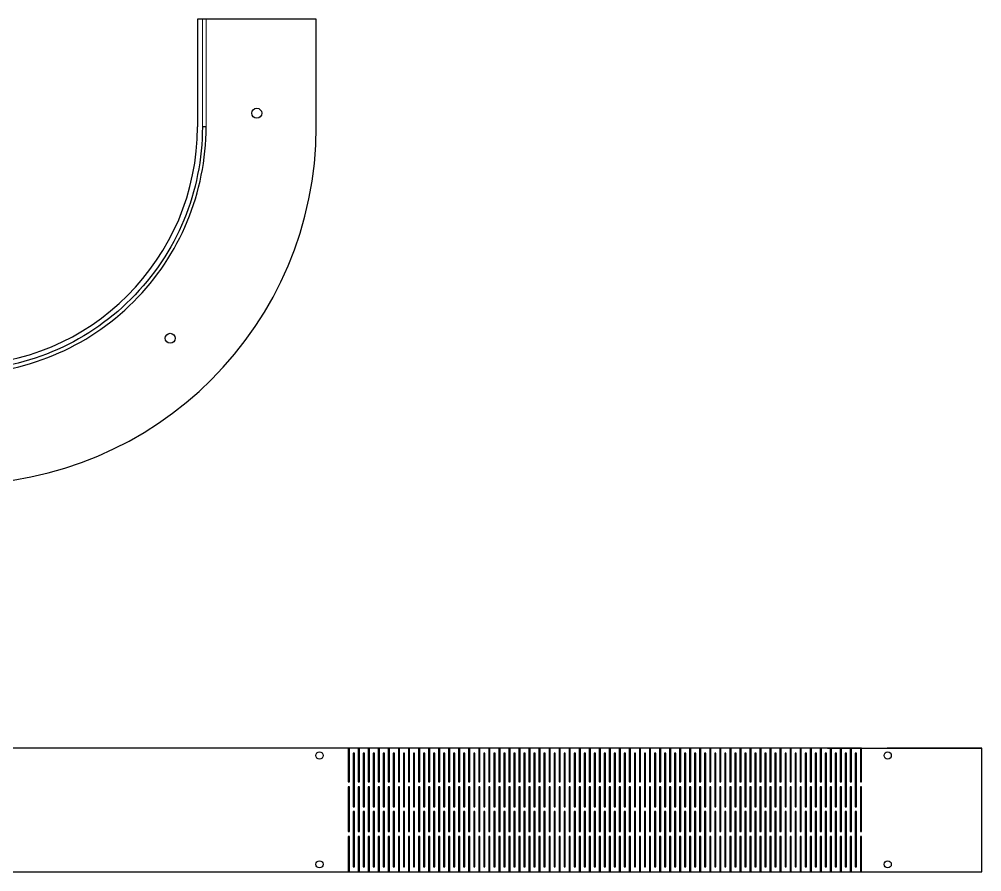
# Model space of a CAD drawing. Header units: millimetres. Extents: x -2946 to -1952, y -2300 to -1356.
# Drawn here: x -2340.6 to -1951.6, y -2300.2 to -1955.5 of the extents above; entities that cross this region are included whole.
import ezdxf

# ---------------------------------------------------------------- set-up
doc = ezdxf.new("R2010")
doc.units = ezdxf.units.MM
doc.header["$MEASUREMENT"] = 0
for name, color, linetype, true_color in [('Cut', 178, 'Continuous', 0x000000), ('Default', 178, 'Continuous', 0x000000), ('InnerCut', 5, 'Continuous', 0x0000ff), ('Layer 01', 40, 'Continuous', 0xffbf00)]:
    doc.layers.add(name, color=color, linetype=linetype, true_color=true_color)
doc.layers.add('Engrave', color=3, linetype='Continuous', lineweight=13, true_color=0x00ff00)

msp = doc.modelspace()

# ---------------------------------------------------------------- linework, layer by layer
for radius in [144.5, 96.5]:
    msp.add_arc((-2365.06, -1999.01), radius, 270, 0)
at = {"layer": 'Cut'}
for p, q in [((-2220.56, -1955.51), (-2268.56, -1955.51)), ((-2268.56, -1955.51), (-2268.56, -1999.01)), ((-2220.56, -1999.01), (-2220.56, -1955.51)), ((-2000.3, -2250.23), (-2410.3, -2250.23)), ((-2145.3, -2250.23), (-2200.3, -2250.23)), ((-2056.02, -2250.23), (-2111.02, -2250.23)), ((-1951.62, -2250.23), (-1989.83, -2250.23)), ((-1951.62, -2252.73), (-1951.62, -2250.23)), ((-1951.62, -2300.23), (-1951.62, -2252.73)), ((-2410.3, -2300.23), (-2000.3, -2300.23)), ((-2200.3, -2300.23), (-2145.3, -2300.23)), ((-2111.02, -2300.23), (-2056.02, -2300.23)), ((-1989.83, -2300.23), (-1951.62, -2300.23))]:
    msp.add_line(p, q, dxfattribs=at)
at = {"layer": 'Default'}
for p, q in [((-2013.97, -2250.23), (-1951.62, -2250.23)), ((-2013.97, -2300.23), (-1951.62, -2300.23))]:
    msp.add_line(p, q, dxfattribs=at)
at = {"layer": 'Engrave'}
msp.add_lwpolyline([(-2266.56, -1955.51), (-2266.56, -1999.01), (-2265.06, -1999.01), (-2265.06, -1955.51)], close=True, dxfattribs=at)
at = {"layer": 'InnerCut'}
for p, q in [((-2207.16, -2250.23), (-2207.66, -2250.23)), ((-2207.66, -2250.23), (-2207.66, -2263.93)), ((-2207.16, -2263.93), (-2207.16, -2250.23)), ((-2203.6, -2250.23), (-2203.6, -2263.93)), ((-2203.1, -2250.23), (-2203.6, -2250.23)), ((-2203.1, -2263.93), (-2203.1, -2250.23)), ((-2199.54, -2250.23), (-2199.54, -2263.93)), ((-2199.04, -2250.23), (-2199.54, -2250.23)), ((-2199.04, -2263.93), (-2199.04, -2250.23)), ((-2194.98, -2250.23), (-2195.48, -2250.23)), ((-2195.48, -2250.23), (-2195.48, -2263.93)), ((-2194.98, -2263.93), (-2194.98, -2250.23)), ((-2190.93, -2250.23), (-2191.43, -2250.23)), ((-2191.43, -2250.23), (-2191.43, -2263.93)), ((-2190.93, -2263.93), (-2190.93, -2250.23)), ((-2187.37, -2250.23), (-2187.37, -2263.93)), ((-2186.87, -2250.23), (-2187.37, -2250.23)), ((-2186.87, -2263.93), (-2186.87, -2250.23)), ((-2183.31, -2250.23), (-2183.31, -2263.93)), ((-2182.81, -2250.23), (-2183.31, -2250.23)), ((-2182.81, -2263.93), (-2182.81, -2250.23)), ((-2178.75, -2250.23), (-2179.25, -2250.23)), ((-2179.25, -2250.23), (-2179.25, -2263.93)), ((-2178.75, -2263.93), (-2178.75, -2250.23)), ((-2174.69, -2250.23), (-2175.19, -2250.23)), ((-2175.19, -2250.23), (-2175.19, -2263.93)), ((-2174.69, -2263.93), (-2174.69, -2250.23)), ((-2171.13, -2250.23), (-2171.13, -2263.93)), ((-2170.63, -2250.23), (-2171.13, -2250.23)), ((-2170.63, -2263.93), (-2170.63, -2250.23)), ((-2166.58, -2250.23), (-2167.08, -2250.23)), ((-2167.08, -2250.23), (-2167.08, -2263.93)), ((-2166.58, -2263.93), (-2166.58, -2250.23)), ((-2162.52, -2250.23), (-2163.02, -2250.23)), ((-2163.02, -2250.23), (-2163.02, -2263.93)), ((-2162.52, -2263.93), (-2162.52, -2250.23)), ((-2158.46, -2250.23), (-2158.96, -2250.23)), ((-2158.96, -2250.23), (-2158.96, -2263.93)), ((-2158.46, -2263.93), (-2158.46, -2250.23)), ((-2154.4, -2250.23), (-2154.9, -2250.23)), ((-2154.9, -2250.23), (-2154.9, -2263.93)), ((-2154.4, -2263.93), (-2154.4, -2250.23)), ((-2150.34, -2250.23), (-2150.84, -2250.23)), ((-2150.84, -2250.23), (-2150.84, -2263.93)), ((-2150.34, -2263.93), (-2150.34, -2250.23)), ((-2146.28, -2250.23), (-2146.78, -2250.23)), ((-2146.78, -2250.23), (-2146.78, -2263.93)), ((-2146.28, -2263.93), (-2146.28, -2250.23)), ((-2142.23, -2250.23), (-2142.73, -2250.23)), ((-2142.73, -2250.23), (-2142.73, -2263.93)), ((-2142.23, -2263.93), (-2142.23, -2250.23)), ((-2138.67, -2250.23), (-2138.67, -2263.93)), ((-2138.17, -2250.23), (-2138.67, -2250.23)), ((-2138.17, -2263.93), (-2138.17, -2250.23)), ((-2134.61, -2250.23), (-2134.61, -2263.93)), ((-2134.11, -2250.23), (-2134.61, -2250.23)), ((-2134.11, -2263.93), (-2134.11, -2250.23)), ((-2130.05, -2250.23), (-2130.55, -2250.23)), ((-2130.55, -2250.23), (-2130.55, -2263.93)), ((-2130.05, -2263.93), (-2130.05, -2250.23)), ((-2126.49, -2250.23), (-2126.49, -2263.93)), ((-2125.99, -2250.23), (-2126.49, -2250.23)), ((-2125.99, -2263.93), (-2125.99, -2250.23)), ((-2122.43, -2250.23), (-2122.43, -2263.93)), ((-2121.93, -2250.23), (-2122.43, -2250.23)), ((-2121.93, -2263.93), (-2121.93, -2250.23)), ((-2117.88, -2250.23), (-2118.38, -2250.23)), ((-2118.38, -2250.23), (-2118.38, -2263.93)), ((-2117.88, -2263.93), (-2117.88, -2250.23)), ((-2113.82, -2250.23), (-2114.32, -2250.23)), ((-2114.32, -2250.23), (-2114.32, -2263.93)), ((-2113.82, -2263.93), (-2113.82, -2250.23)), ((-2109.76, -2250.23), (-2110.26, -2250.23)), ((-2110.26, -2250.23), (-2110.26, -2263.93)), ((-2109.76, -2263.93), (-2109.76, -2250.23)), ((-2106.2, -2250.23), (-2106.2, -2263.93)), ((-2105.7, -2250.23), (-2106.2, -2250.23)), ((-2105.7, -2263.93), (-2105.7, -2250.23)), ((-2102.14, -2250.23), (-2102.14, -2263.93)), ((-2101.64, -2250.23), (-2102.14, -2250.23)), ((-2101.64, -2263.93), (-2101.64, -2250.23)), ((-2097.58, -2250.23), (-2098.08, -2250.23)), ((-2098.08, -2250.23), (-2098.08, -2263.93)), ((-2097.58, -2263.93), (-2097.58, -2250.23)), ((-2094.03, -2250.23), (-2094.03, -2263.93)), ((-2093.53, -2250.23), (-2094.03, -2250.23)), ((-2093.53, -2263.93), (-2093.53, -2250.23)), ((-2089.47, -2250.23), (-2089.97, -2250.23)), ((-2089.97, -2250.23), (-2089.97, -2263.93)), ((-2089.47, -2263.93), (-2089.47, -2250.23)), ((-2085.41, -2250.23), (-2085.91, -2250.23)), ((-2085.91, -2250.23), (-2085.91, -2263.93)), ((-2085.41, -2263.93), (-2085.41, -2250.23)), ((-2081.35, -2250.23), (-2081.85, -2250.23)), ((-2081.85, -2250.23), (-2081.85, -2263.93)), ((-2081.35, -2263.93), (-2081.35, -2250.23)), ((-2077.79, -2250.23), (-2077.79, -2263.93)), ((-2077.29, -2250.23), (-2077.79, -2250.23)), ((-2077.29, -2263.93), (-2077.29, -2250.23)), ((-2073.23, -2250.23), (-2073.73, -2250.23)), ((-2073.73, -2250.23), (-2073.73, -2263.93)), ((-2073.23, -2263.93), (-2073.23, -2250.23)), ((-2069.68, -2250.23), (-2069.68, -2263.93)), ((-2069.18, -2250.23), (-2069.68, -2250.23)), ((-2069.18, -2263.93), (-2069.18, -2250.23)), ((-2065.62, -2250.23), (-2065.62, -2263.93)), ((-2065.12, -2250.23), (-2065.62, -2250.23)), ((-2065.12, -2263.93), (-2065.12, -2250.23)), ((-2061.06, -2250.23), (-2061.56, -2250.23)), ((-2061.56, -2250.23), (-2061.56, -2263.93)), ((-2061.06, -2263.93), (-2061.06, -2250.23)), ((-2057, -2250.23), (-2057.5, -2250.23)), ((-2057.5, -2250.23), (-2057.5, -2263.93)), ((-2057, -2263.93), (-2057, -2250.23)), ((-2053.44, -2250.23), (-2053.44, -2263.93)), ((-2052.94, -2250.23), (-2053.44, -2250.23)), ((-2052.94, -2263.93), (-2052.94, -2250.23)), ((-2048.88, -2250.23), (-2049.38, -2250.23)), ((-2049.38, -2250.23), (-2049.38, -2263.93)), ((-2048.88, -2263.93), (-2048.88, -2250.23)), ((-2044.83, -2250.23), (-2045.33, -2250.23)), ((-2045.33, -2250.23), (-2045.33, -2263.93)), ((-2044.83, -2263.93), (-2044.83, -2250.23)), ((-2041.27, -2250.23), (-2041.27, -2263.93)), ((-2040.77, -2250.23), (-2041.27, -2250.23)), ((-2040.77, -2263.93), (-2040.77, -2250.23)), ((-2037.21, -2250.23), (-2037.21, -2263.93)), ((-2036.71, -2250.23), (-2037.21, -2250.23)), ((-2036.71, -2263.93), (-2036.71, -2250.23)), ((-2033.15, -2250.23), (-2033.15, -2263.93)), ((-2032.65, -2250.23), (-2033.15, -2250.23)), ((-2032.65, -2263.93), (-2032.65, -2250.23)), ((-2028.59, -2250.23), (-2029.09, -2250.23)), ((-2029.09, -2250.23), (-2029.09, -2263.93)), ((-2028.59, -2263.93), (-2028.59, -2250.23)), ((-2025.03, -2250.23), (-2025.03, -2263.93)), ((-2024.53, -2250.23), (-2025.03, -2250.23)), ((-2024.53, -2263.93), (-2024.53, -2250.23)), ((-2020.98, -2250.23), (-2020.98, -2263.93)), ((-2020.48, -2250.23), (-2020.98, -2250.23)), ((-2020.48, -2263.93), (-2020.48, -2250.23)), ((-2016.42, -2250.23), (-2016.92, -2250.23)), ((-2016.92, -2250.23), (-2016.92, -2263.93)), ((-2016.42, -2263.93), (-2016.42, -2250.23)), ((-2012.36, -2250.23), (-2012.86, -2250.23)), ((-2012.86, -2250.23), (-2012.86, -2263.93)), ((-2012.36, -2263.93), (-2012.36, -2250.23)), ((-2008.3, -2250.23), (-2008.8, -2250.23)), ((-2008.8, -2250.23), (-2008.8, -2263.93)), ((-2008.3, -2263.93), (-2008.3, -2250.23)), ((-2004.74, -2250.23), (-2004.74, -2263.93)), ((-2004.24, -2250.23), (-2004.74, -2250.23)), ((-2004.24, -2263.93), (-2004.24, -2250.23)), ((-2000.18, -2250.23), (-2000.68, -2250.23)), ((-2000.68, -2250.23), (-2000.68, -2263.93)), ((-2000.18, -2263.93), (-2000.18, -2250.23)), ((-2205.63, -2252.23), (-2205.63, -2273.93)), ((-2205.13, -2252.23), (-2205.63, -2252.23)), ((-2205.13, -2273.93), (-2205.13, -2252.23)), ((-2201.07, -2252.23), (-2201.57, -2252.23)), ((-2201.57, -2252.23), (-2201.57, -2273.93)), ((-2201.07, -2273.93), (-2201.07, -2252.23)), ((-2197.51, -2252.23), (-2197.51, -2273.93)), ((-2197.01, -2252.23), (-2197.51, -2252.23)), ((-2197.01, -2273.93), (-2197.01, -2252.23)), ((-2192.95, -2252.23), (-2193.45, -2252.23)), ((-2193.45, -2252.23), (-2193.45, -2273.93)), ((-2192.95, -2273.93), (-2192.95, -2252.23)), ((-2188.9, -2252.23), (-2189.4, -2252.23)), ((-2189.4, -2252.23), (-2189.4, -2273.93)), ((-2188.9, -2273.93), (-2188.9, -2252.23)), ((-2185.34, -2252.23), (-2185.34, -2273.93)), ((-2184.84, -2252.23), (-2185.34, -2252.23)), ((-2184.84, -2273.93), (-2184.84, -2252.23)), ((-2180.78, -2252.23), (-2181.28, -2252.23)), ((-2181.28, -2252.23), (-2181.28, -2273.93)), ((-2180.78, -2273.93), (-2180.78, -2252.23)), ((-2176.72, -2252.23), (-2177.22, -2252.23)), ((-2177.22, -2252.23), (-2177.22, -2273.93)), ((-2176.72, -2273.93), (-2176.72, -2252.23)), ((-2172.66, -2252.23), (-2173.16, -2252.23)), ((-2173.16, -2252.23), (-2173.16, -2273.93)), ((-2172.66, -2273.93), (-2172.66, -2252.23)), ((-2168.6, -2252.23), (-2169.1, -2252.23)), ((-2169.1, -2252.23), (-2169.1, -2273.93)), ((-2168.6, -2273.93), (-2168.6, -2252.23)), ((-2165.05, -2252.23), (-2165.05, -2273.93)), ((-2164.55, -2252.23), (-2165.05, -2252.23)), ((-2164.55, -2273.93), (-2164.55, -2252.23)), ((-2160.49, -2252.23), (-2160.99, -2252.23)), ((-2160.99, -2252.23), (-2160.99, -2273.93)), ((-2160.49, -2273.93), (-2160.49, -2252.23)), ((-2156.93, -2252.23), (-2156.93, -2273.93)), ((-2156.43, -2252.23), (-2156.93, -2252.23)), ((-2156.43, -2273.93), (-2156.43, -2252.23)), ((-2152.87, -2252.23), (-2152.87, -2273.93)), ((-2152.37, -2252.23), (-2152.87, -2252.23)), ((-2152.37, -2273.93), (-2152.37, -2252.23)), ((-2148.31, -2252.23), (-2148.81, -2252.23)), ((-2148.81, -2252.23), (-2148.81, -2273.93)), ((-2148.31, -2273.93), (-2148.31, -2252.23)), ((-2144.25, -2252.23), (-2144.75, -2252.23)), ((-2144.75, -2252.23), (-2144.75, -2273.93)), ((-2144.25, -2273.93), (-2144.25, -2252.23)), ((-2140.2, -2252.23), (-2140.7, -2252.23)), ((-2140.7, -2252.23), (-2140.7, -2273.93)), ((-2140.2, -2273.93), (-2140.2, -2252.23)), ((-2136.64, -2252.23), (-2136.64, -2273.93)), ((-2136.14, -2252.23), (-2136.64, -2252.23)), ((-2136.14, -2273.93), (-2136.14, -2252.23)), ((-2132.08, -2252.23), (-2132.58, -2252.23)), ((-2132.58, -2252.23), (-2132.58, -2273.93)), ((-2132.08, -2273.93), (-2132.08, -2252.23)), ((-2128.02, -2252.23), (-2128.52, -2252.23)), ((-2128.52, -2252.23), (-2128.52, -2273.93)), ((-2128.02, -2273.93), (-2128.02, -2252.23)), ((-2123.96, -2252.23), (-2124.46, -2252.23)), ((-2124.46, -2252.23), (-2124.46, -2273.93)), ((-2123.96, -2273.93), (-2123.96, -2252.23)), ((-2119.9, -2252.23), (-2120.4, -2252.23)), ((-2120.4, -2252.23), (-2120.4, -2273.93)), ((-2119.9, -2273.93), (-2119.9, -2252.23)), ((-2116.35, -2252.23), (-2116.35, -2273.93)), ((-2115.85, -2252.23), (-2116.35, -2252.23)), ((-2115.85, -2273.93), (-2115.85, -2252.23)), ((-2112.29, -2252.23), (-2112.29, -2273.93)), ((-2111.79, -2252.23), (-2112.29, -2252.23)), ((-2111.79, -2273.93), (-2111.79, -2252.23)), ((-2108.23, -2252.23), (-2108.23, -2273.93)), ((-2107.73, -2252.23), (-2108.23, -2252.23)), ((-2107.73, -2273.93), (-2107.73, -2252.23)), ((-2104.17, -2252.23), (-2104.17, -2273.93)), ((-2103.67, -2252.23), (-2104.17, -2252.23)), ((-2103.67, -2273.93), (-2103.67, -2252.23)), ((-2099.61, -2252.23), (-2100.11, -2252.23)), ((-2100.11, -2252.23), (-2100.11, -2273.93)), ((-2099.61, -2273.93), (-2099.61, -2252.23)), ((-2095.55, -2252.23), (-2096.05, -2252.23)), ((-2096.05, -2252.23), (-2096.05, -2273.93)), ((-2095.55, -2273.93), (-2095.55, -2252.23)), ((-2091.5, -2252.23), (-2092, -2252.23)), ((-2092, -2252.23), (-2092, -2273.93)), ((-2091.5, -2273.93), (-2091.5, -2252.23)), ((-2087.44, -2252.23), (-2087.94, -2252.23)), ((-2087.94, -2252.23), (-2087.94, -2273.93)), ((-2087.44, -2273.93), (-2087.44, -2252.23)), ((-2083.38, -2252.23), (-2083.88, -2252.23)), ((-2083.88, -2252.23), (-2083.88, -2273.93)), ((-2083.38, -2273.93), (-2083.38, -2252.23)), ((-2079.82, -2252.23), (-2079.82, -2273.93)), ((-2079.32, -2252.23), (-2079.82, -2252.23)), ((-2079.32, -2273.93), (-2079.32, -2252.23)), ((-2075.26, -2252.23), (-2075.76, -2252.23)), ((-2075.76, -2252.23), (-2075.76, -2273.93)), ((-2075.26, -2273.93), (-2075.26, -2252.23)), ((-2071.2, -2252.23), (-2071.7, -2252.23)), ((-2071.7, -2252.23), (-2071.7, -2273.93)), ((-2071.2, -2273.93), (-2071.2, -2252.23)), ((-2067.15, -2252.23), (-2067.65, -2252.23)), ((-2067.65, -2252.23), (-2067.65, -2273.93)), ((-2067.15, -2273.93), (-2067.15, -2252.23)), ((-2063.09, -2252.23), (-2063.59, -2252.23)), ((-2063.59, -2252.23), (-2063.59, -2273.93)), ((-2063.09, -2273.93), (-2063.09, -2252.23)), ((-2059.03, -2252.23), (-2059.53, -2252.23)), ((-2059.53, -2252.23), (-2059.53, -2273.93)), ((-2059.03, -2273.93), (-2059.03, -2252.23)), ((-2054.97, -2252.23), (-2055.47, -2252.23)), ((-2055.47, -2252.23), (-2055.47, -2273.93)), ((-2054.97, -2273.93), (-2054.97, -2252.23)), ((-2051.41, -2252.23), (-2051.41, -2273.93)), ((-2050.91, -2252.23), (-2051.41, -2252.23)), ((-2050.91, -2273.93), (-2050.91, -2252.23)), ((-2047.35, -2252.23), (-2047.35, -2273.93)), ((-2046.85, -2252.23), (-2047.35, -2252.23)), ((-2046.85, -2273.93), (-2046.85, -2252.23)), ((-2043.3, -2252.23), (-2043.3, -2273.93)), ((-2042.8, -2252.23), (-2043.3, -2252.23)), ((-2042.8, -2273.93), (-2042.8, -2252.23)), ((-2038.74, -2252.23), (-2039.24, -2252.23)), ((-2039.24, -2252.23), (-2039.24, -2273.93)), ((-2038.74, -2273.93), (-2038.74, -2252.23)), ((-2035.18, -2252.23), (-2035.18, -2273.93)), ((-2034.68, -2252.23), (-2035.18, -2252.23)), ((-2034.68, -2273.93), (-2034.68, -2252.23)), ((-2031.12, -2252.23), (-2031.12, -2273.93)), ((-2030.62, -2252.23), (-2031.12, -2252.23)), ((-2030.62, -2273.93), (-2030.62, -2252.23)), ((-2026.56, -2252.23), (-2027.06, -2252.23)), ((-2027.06, -2252.23), (-2027.06, -2273.93)), ((-2026.56, -2273.93), (-2026.56, -2252.23)), ((-2022.5, -2252.23), (-2023, -2252.23)), ((-2023, -2252.23), (-2023, -2273.93)), ((-2022.5, -2273.93), (-2022.5, -2252.23)), ((-2018.45, -2252.23), (-2018.95, -2252.23)), ((-2018.95, -2252.23), (-2018.95, -2273.93)), ((-2018.45, -2273.93), (-2018.45, -2252.23)), ((-2014.39, -2252.23), (-2014.89, -2252.23)), ((-2014.89, -2252.23), (-2014.89, -2273.93)), ((-2014.39, -2273.93), (-2014.39, -2252.23)), ((-2010.83, -2252.23), (-2010.83, -2273.93)), ((-2010.33, -2252.23), (-2010.83, -2252.23)), ((-2010.33, -2273.93), (-2010.33, -2252.23)), ((-2006.27, -2252.23), (-2006.77, -2252.23)), ((-2006.77, -2252.23), (-2006.77, -2273.93)), ((-2006.27, -2273.93), (-2006.27, -2252.23)), ((-2002.21, -2252.23), (-2002.71, -2252.23)), ((-2002.71, -2252.23), (-2002.71, -2273.93)), ((-2002.21, -2273.93), (-2002.21, -2252.23)), ((-2207.66, -2263.93), (-2207.16, -2263.93)), ((-2207.16, -2265.93), (-2207.66, -2265.93)), ((-2207.66, -2265.93), (-2207.66, -2283.93)), ((-2207.16, -2283.93), (-2207.16, -2265.93)), ((-2203.6, -2263.93), (-2203.1, -2263.93)), ((-2203.6, -2265.93), (-2203.6, -2283.93)), ((-2203.1, -2265.93), (-2203.6, -2265.93)), ((-2203.1, -2283.93), (-2203.1, -2265.93)), ((-2199.54, -2263.93), (-2199.04, -2263.93)), ((-2199.04, -2265.93), (-2199.54, -2265.93)), ((-2199.54, -2265.93), (-2199.54, -2283.93)), ((-2199.04, -2283.93), (-2199.04, -2265.93)), ((-2195.48, -2263.93), (-2194.98, -2263.93)), ((-2194.98, -2265.93), (-2195.48, -2265.93)), ((-2195.48, -2265.93), (-2195.48, -2283.93)), ((-2194.98, -2283.93), (-2194.98, -2265.93)), ((-2191.43, -2263.93), (-2190.93, -2263.93)), ((-2190.93, -2265.93), (-2191.43, -2265.93)), ((-2191.43, -2265.93), (-2191.43, -2283.93)), ((-2190.93, -2283.93), (-2190.93, -2265.93)), ((-2187.37, -2263.93), (-2186.87, -2263.93)), ((-2186.87, -2265.93), (-2187.37, -2265.93)), ((-2187.37, -2265.93), (-2187.37, -2283.93)), ((-2186.87, -2283.93), (-2186.87, -2265.93)), ((-2183.31, -2263.93), (-2182.81, -2263.93)), ((-2183.31, -2265.93), (-2183.31, -2283.93)), ((-2182.81, -2265.93), (-2183.31, -2265.93)), ((-2182.81, -2283.93), (-2182.81, -2265.93)), ((-2179.25, -2263.93), (-2178.75, -2263.93)), ((-2178.75, -2265.93), (-2179.25, -2265.93)), ((-2179.25, -2265.93), (-2179.25, -2283.93)), ((-2178.75, -2283.93), (-2178.75, -2265.93)), ((-2175.19, -2263.93), (-2174.69, -2263.93)), ((-2174.69, -2265.93), (-2175.19, -2265.93)), ((-2175.19, -2265.93), (-2175.19, -2283.93)), ((-2174.69, -2283.93), (-2174.69, -2265.93)), ((-2171.13, -2263.93), (-2170.63, -2263.93)), ((-2171.13, -2265.93), (-2171.13, -2283.93)), ((-2170.63, -2265.93), (-2171.13, -2265.93)), ((-2170.63, -2283.93), (-2170.63, -2265.93)), ((-2167.08, -2263.93), (-2166.58, -2263.93)), ((-2167.08, -2265.93), (-2167.08, -2283.93)), ((-2166.58, -2265.93), (-2167.08, -2265.93)), ((-2166.58, -2283.93), (-2166.58, -2265.93)), ((-2163.02, -2263.93), (-2162.52, -2263.93)), ((-2162.52, -2265.93), (-2163.02, -2265.93)), ((-2163.02, -2265.93), (-2163.02, -2283.93)), ((-2162.52, -2283.93), (-2162.52, -2265.93)), ((-2158.96, -2263.93), (-2158.46, -2263.93)), ((-2158.96, -2265.93), (-2158.96, -2283.93)), ((-2158.46, -2265.93), (-2158.96, -2265.93)), ((-2158.46, -2283.93), (-2158.46, -2265.93)), ((-2154.9, -2263.93), (-2154.4, -2263.93)), ((-2154.4, -2265.93), (-2154.9, -2265.93)), ((-2154.9, -2265.93), (-2154.9, -2283.93)), ((-2154.4, -2283.93), (-2154.4, -2265.93)), ((-2150.84, -2263.93), (-2150.34, -2263.93)), ((-2150.34, -2265.93), (-2150.84, -2265.93)), ((-2150.84, -2265.93), (-2150.84, -2283.93)), ((-2150.34, -2283.93), (-2150.34, -2265.93)), ((-2146.78, -2263.93), (-2146.28, -2263.93)), ((-2146.28, -2265.93), (-2146.78, -2265.93)), ((-2146.78, -2265.93), (-2146.78, -2283.93)), ((-2146.28, -2283.93), (-2146.28, -2265.93)), ((-2142.73, -2263.93), (-2142.23, -2263.93)), ((-2142.23, -2265.93), (-2142.73, -2265.93)), ((-2142.73, -2265.93), (-2142.73, -2283.93)), ((-2142.23, -2283.93), (-2142.23, -2265.93)), ((-2138.67, -2263.93), (-2138.17, -2263.93)), ((-2138.17, -2265.93), (-2138.67, -2265.93)), ((-2138.67, -2265.93), (-2138.67, -2283.93)), ((-2138.17, -2283.93), (-2138.17, -2265.93)), ((-2134.61, -2263.93), (-2134.11, -2263.93)), ((-2134.61, -2265.93), (-2134.61, -2283.93)), ((-2134.11, -2265.93), (-2134.61, -2265.93)), ((-2134.11, -2283.93), (-2134.11, -2265.93)), ((-2130.55, -2263.93), (-2130.05, -2263.93)), ((-2130.05, -2265.93), (-2130.55, -2265.93)), ((-2130.55, -2265.93), (-2130.55, -2283.93)), ((-2130.05, -2283.93), (-2130.05, -2265.93)), ((-2126.49, -2263.93), (-2125.99, -2263.93)), ((-2126.49, -2265.93), (-2126.49, -2283.93)), ((-2125.99, -2265.93), (-2126.49, -2265.93)), ((-2125.99, -2283.93), (-2125.99, -2265.93)), ((-2122.43, -2263.93), (-2121.93, -2263.93)), ((-2122.43, -2265.93), (-2122.43, -2283.93)), ((-2121.93, -2265.93), (-2122.43, -2265.93)), ((-2121.93, -2283.93), (-2121.93, -2265.93)), ((-2118.38, -2263.93), (-2117.88, -2263.93)), ((-2117.88, -2265.93), (-2118.38, -2265.93)), ((-2118.38, -2265.93), (-2118.38, -2283.93)), ((-2117.88, -2283.93), (-2117.88, -2265.93)), ((-2114.32, -2263.93), (-2113.82, -2263.93)), ((-2113.82, -2265.93), (-2114.32, -2265.93)), ((-2114.32, -2265.93), (-2114.32, -2283.93)), ((-2113.82, -2283.93), (-2113.82, -2265.93)), ((-2110.26, -2263.93), (-2109.76, -2263.93)), ((-2110.26, -2265.93), (-2110.26, -2283.93)), ((-2109.76, -2265.93), (-2110.26, -2265.93)), ((-2109.76, -2283.93), (-2109.76, -2265.93)), ((-2106.2, -2263.93), (-2105.7, -2263.93)), ((-2105.7, -2265.93), (-2106.2, -2265.93)), ((-2106.2, -2265.93), (-2106.2, -2283.93)), ((-2105.7, -2283.93), (-2105.7, -2265.93)), ((-2102.14, -2263.93), (-2101.64, -2263.93)), ((-2102.14, -2265.93), (-2102.14, -2283.93)), ((-2101.64, -2265.93), (-2102.14, -2265.93)), ((-2101.64, -2283.93), (-2101.64, -2265.93)), ((-2098.08, -2263.93), (-2097.58, -2263.93)), ((-2097.58, -2265.93), (-2098.08, -2265.93)), ((-2098.08, -2265.93), (-2098.08, -2283.93)), ((-2097.58, -2283.93), (-2097.58, -2265.93)), ((-2094.03, -2263.93), (-2093.53, -2263.93)), ((-2093.53, -2265.93), (-2094.03, -2265.93)), ((-2094.03, -2265.93), (-2094.03, -2283.93)), ((-2093.53, -2283.93), (-2093.53, -2265.93)), ((-2089.97, -2263.93), (-2089.47, -2263.93)), ((-2089.97, -2265.93), (-2089.97, -2283.93)), ((-2089.47, -2265.93), (-2089.97, -2265.93)), ((-2089.47, -2283.93), (-2089.47, -2265.93)), ((-2085.91, -2263.93), (-2085.41, -2263.93)), ((-2085.41, -2265.93), (-2085.91, -2265.93)), ((-2085.91, -2265.93), (-2085.91, -2283.93)), ((-2085.41, -2283.93), (-2085.41, -2265.93)), ((-2081.85, -2263.93), (-2081.35, -2263.93)), ((-2081.35, -2265.93), (-2081.85, -2265.93)), ((-2081.85, -2265.93), (-2081.85, -2283.93)), ((-2081.35, -2283.93), (-2081.35, -2265.93)), ((-2077.79, -2263.93), (-2077.29, -2263.93)), ((-2077.29, -2265.93), (-2077.79, -2265.93)), ((-2077.79, -2265.93), (-2077.79, -2283.93)), ((-2077.29, -2283.93), (-2077.29, -2265.93)), ((-2073.73, -2263.93), (-2073.23, -2263.93)), ((-2073.23, -2265.93), (-2073.73, -2265.93)), ((-2073.73, -2265.93), (-2073.73, -2283.93)), ((-2073.23, -2283.93), (-2073.23, -2265.93)), ((-2069.68, -2263.93), (-2069.18, -2263.93)), ((-2069.18, -2265.93), (-2069.68, -2265.93)), ((-2069.68, -2265.93), (-2069.68, -2283.93)), ((-2069.18, -2283.93), (-2069.18, -2265.93)), ((-2065.62, -2263.93), (-2065.12, -2263.93)), ((-2065.12, -2265.93), (-2065.62, -2265.93)), ((-2065.62, -2265.93), (-2065.62, -2283.93)), ((-2065.12, -2283.93), (-2065.12, -2265.93)), ((-2061.56, -2263.93), (-2061.06, -2263.93)), ((-2061.56, -2265.93), (-2061.56, -2283.93)), ((-2061.06, -2265.93), (-2061.56, -2265.93)), ((-2061.06, -2283.93), (-2061.06, -2265.93)), ((-2057.5, -2263.93), (-2057, -2263.93)), ((-2057, -2265.93), (-2057.5, -2265.93)), ((-2057.5, -2265.93), (-2057.5, -2283.93)), ((-2057, -2283.93), (-2057, -2265.93)), ((-2053.44, -2263.93), (-2052.94, -2263.93)), ((-2053.44, -2265.93), (-2053.44, -2283.93)), ((-2052.94, -2265.93), (-2053.44, -2265.93)), ((-2052.94, -2283.93), (-2052.94, -2265.93)), ((-2049.38, -2263.93), (-2048.88, -2263.93)), ((-2049.38, -2265.93), (-2049.38, -2283.93)), ((-2048.88, -2265.93), (-2049.38, -2265.93)), ((-2048.88, -2283.93), (-2048.88, -2265.93)), ((-2045.33, -2263.93), (-2044.83, -2263.93)), ((-2045.33, -2265.93), (-2045.33, -2283.93)), ((-2044.83, -2265.93), (-2045.33, -2265.93)), ((-2044.83, -2283.93), (-2044.83, -2265.93)), ((-2041.27, -2263.93), (-2040.77, -2263.93)), ((-2041.27, -2265.93), (-2041.27, -2283.93)), ((-2040.77, -2265.93), (-2041.27, -2265.93)), ((-2040.77, -2283.93), (-2040.77, -2265.93)), ((-2037.21, -2263.93), (-2036.71, -2263.93)), ((-2036.71, -2265.93), (-2037.21, -2265.93)), ((-2037.21, -2265.93), (-2037.21, -2283.93)), ((-2036.71, -2283.93), (-2036.71, -2265.93)), ((-2033.15, -2263.93), (-2032.65, -2263.93)), ((-2033.15, -2265.93), (-2033.15, -2283.93)), ((-2032.65, -2265.93), (-2033.15, -2265.93)), ((-2032.65, -2283.93), (-2032.65, -2265.93)), ((-2029.09, -2263.93), (-2028.59, -2263.93)), ((-2028.59, -2265.93), (-2029.09, -2265.93)), ((-2029.09, -2265.93), (-2029.09, -2283.93)), ((-2028.59, -2283.93), (-2028.59, -2265.93)), ((-2025.03, -2263.93), (-2024.53, -2263.93)), ((-2024.53, -2265.93), (-2025.03, -2265.93)), ((-2025.03, -2265.93), (-2025.03, -2283.93)), ((-2024.53, -2283.93), (-2024.53, -2265.93)), ((-2020.98, -2263.93), (-2020.48, -2263.93)), ((-2020.48, -2265.93), (-2020.98, -2265.93)), ((-2020.98, -2265.93), (-2020.98, -2283.93)), ((-2020.48, -2283.93), (-2020.48, -2265.93)), ((-2016.92, -2263.93), (-2016.42, -2263.93)), ((-2016.42, -2265.93), (-2016.92, -2265.93)), ((-2016.92, -2265.93), (-2016.92, -2283.93)), ((-2016.42, -2283.93), (-2016.42, -2265.93)), ((-2012.86, -2263.93), (-2012.36, -2263.93)), ((-2012.86, -2265.93), (-2012.86, -2283.93)), ((-2012.36, -2265.93), (-2012.86, -2265.93)), ((-2012.36, -2283.93), (-2012.36, -2265.93)), ((-2008.8, -2263.93), (-2008.3, -2263.93)), ((-2008.8, -2265.93), (-2008.8, -2283.93)), ((-2008.3, -2265.93), (-2008.8, -2265.93)), ((-2008.3, -2283.93), (-2008.3, -2265.93)), ((-2004.74, -2263.93), (-2004.24, -2263.93)), ((-2004.24, -2265.93), (-2004.74, -2265.93)), ((-2004.74, -2265.93), (-2004.74, -2283.93)), ((-2004.24, -2283.93), (-2004.24, -2265.93)), ((-2000.68, -2263.93), (-2000.18, -2263.93)), ((-2000.18, -2265.93), (-2000.68, -2265.93)), ((-2000.68, -2265.93), (-2000.68, -2283.93)), ((-2000.18, -2283.93), (-2000.18, -2265.93)), ((-2205.63, -2273.93), (-2205.13, -2273.93)), ((-2201.57, -2273.93), (-2201.07, -2273.93)), ((-2197.51, -2273.93), (-2197.01, -2273.93)), ((-2193.45, -2273.93), (-2192.95, -2273.93)), ((-2189.4, -2273.93), (-2188.9, -2273.93)), ((-2185.34, -2273.93), (-2184.84, -2273.93)), ((-2181.28, -2273.93), (-2180.78, -2273.93)), ((-2177.22, -2273.93), (-2176.72, -2273.93)), ((-2173.16, -2273.93), (-2172.66, -2273.93)), ((-2169.1, -2273.93), (-2168.6, -2273.93)), ((-2165.05, -2273.93), (-2164.55, -2273.93)), ((-2160.99, -2273.93), (-2160.49, -2273.93)), ((-2156.93, -2273.93), (-2156.43, -2273.93)), ((-2152.87, -2273.93), (-2152.37, -2273.93)), ((-2148.81, -2273.93), (-2148.31, -2273.93)), ((-2144.75, -2273.93), (-2144.25, -2273.93)), ((-2140.7, -2273.93), (-2140.2, -2273.93)), ((-2136.64, -2273.93), (-2136.14, -2273.93)), ((-2132.58, -2273.93), (-2132.08, -2273.93)), ((-2128.52, -2273.93), (-2128.02, -2273.93)), ((-2124.46, -2273.93), (-2123.96, -2273.93)), ((-2120.4, -2273.93), (-2119.9, -2273.93)), ((-2116.35, -2273.93), (-2115.85, -2273.93)), ((-2112.29, -2273.93), (-2111.79, -2273.93)), ((-2108.23, -2273.93), (-2107.73, -2273.93)), ((-2104.17, -2273.93), (-2103.67, -2273.93)), ((-2100.11, -2273.93), (-2099.61, -2273.93)), ((-2096.05, -2273.93), (-2095.55, -2273.93)), ((-2092, -2273.93), (-2091.5, -2273.93)), ((-2087.94, -2273.93), (-2087.44, -2273.93)), ((-2083.88, -2273.93), (-2083.38, -2273.93)), ((-2079.82, -2273.93), (-2079.32, -2273.93)), ((-2075.76, -2273.93), (-2075.26, -2273.93)), ((-2071.7, -2273.93), (-2071.2, -2273.93)), ((-2067.65, -2273.93), (-2067.15, -2273.93)), ((-2063.59, -2273.93), (-2063.09, -2273.93)), ((-2059.53, -2273.93), (-2059.03, -2273.93)), ((-2055.47, -2273.93), (-2054.97, -2273.93)), ((-2051.41, -2273.93), (-2050.91, -2273.93)), ((-2047.35, -2273.93), (-2046.85, -2273.93)), ((-2043.3, -2273.93), (-2042.8, -2273.93)), ((-2039.24, -2273.93), (-2038.74, -2273.93)), ((-2035.18, -2273.93), (-2034.68, -2273.93)), ((-2031.12, -2273.93), (-2030.62, -2273.93)), ((-2027.06, -2273.93), (-2026.56, -2273.93)), ((-2023, -2273.93), (-2022.5, -2273.93)), ((-2018.95, -2273.93), (-2018.45, -2273.93)), ((-2014.89, -2273.93), (-2014.39, -2273.93)), ((-2010.83, -2273.93), (-2010.33, -2273.93)), ((-2006.77, -2273.93), (-2006.27, -2273.93)), ((-2002.71, -2273.93), (-2002.21, -2273.93)), ((-2205.13, -2275.93), (-2205.63, -2275.93)), ((-2205.63, -2275.93), (-2205.63, -2298.23)), ((-2205.13, -2298.23), (-2205.13, -2275.93)), ((-2201.07, -2275.93), (-2201.57, -2275.93)), ((-2201.57, -2275.93), (-2201.57, -2298.23)), ((-2201.07, -2298.23), (-2201.07, -2275.93)), ((-2197.01, -2275.93), (-2197.51, -2275.93)), ((-2197.51, -2275.93), (-2197.51, -2298.23)), ((-2197.01, -2298.23), (-2197.01, -2275.93)), ((-2193.45, -2275.93), (-2193.45, -2298.23)), ((-2192.95, -2275.93), (-2193.45, -2275.93)), ((-2192.95, -2298.23), (-2192.95, -2275.93)), ((-2188.9, -2275.93), (-2189.4, -2275.93)), ((-2189.4, -2275.93), (-2189.4, -2298.23)), ((-2188.9, -2298.23), (-2188.9, -2275.93)), ((-2184.84, -2275.93), (-2185.34, -2275.93)), ((-2185.34, -2275.93), (-2185.34, -2298.23)), ((-2184.84, -2298.23), (-2184.84, -2275.93)), ((-2181.28, -2275.93), (-2181.28, -2298.23)), ((-2180.78, -2275.93), (-2181.28, -2275.93)), ((-2180.78, -2298.23), (-2180.78, -2275.93)), ((-2177.22, -2275.93), (-2177.22, -2298.23)), ((-2176.72, -2275.93), (-2177.22, -2275.93)), ((-2176.72, -2298.23), (-2176.72, -2275.93)), ((-2172.66, -2275.93), (-2173.16, -2275.93)), ((-2173.16, -2275.93), (-2173.16, -2298.23)), ((-2172.66, -2298.23), (-2172.66, -2275.93)), ((-2168.6, -2275.93), (-2169.1, -2275.93)), ((-2169.1, -2275.93), (-2169.1, -2298.23)), ((-2168.6, -2298.23), (-2168.6, -2275.93)), ((-2164.55, -2275.93), (-2165.05, -2275.93)), ((-2165.05, -2275.93), (-2165.05, -2298.23)), ((-2164.55, -2298.23), (-2164.55, -2275.93)), ((-2160.49, -2275.93), (-2160.99, -2275.93)), ((-2160.99, -2275.93), (-2160.99, -2298.23)), ((-2160.49, -2298.23), (-2160.49, -2275.93)), ((-2156.43, -2275.93), (-2156.93, -2275.93)), ((-2156.93, -2275.93), (-2156.93, -2298.23)), ((-2156.43, -2298.23), (-2156.43, -2275.93)), ((-2152.37, -2275.93), (-2152.87, -2275.93)), ((-2152.87, -2275.93), (-2152.87, -2298.23)), ((-2152.37, -2298.23), (-2152.37, -2275.93)), ((-2148.81, -2275.93), (-2148.81, -2298.23)), ((-2148.31, -2275.93), (-2148.81, -2275.93)), ((-2148.31, -2298.23), (-2148.31, -2275.93)), ((-2144.25, -2275.93), (-2144.75, -2275.93)), ((-2144.75, -2275.93), (-2144.75, -2298.23)), ((-2144.25, -2298.23), (-2144.25, -2275.93)), ((-2140.7, -2275.93), (-2140.7, -2298.23)), ((-2140.2, -2275.93), (-2140.7, -2275.93)), ((-2140.2, -2298.23), (-2140.2, -2275.93)), ((-2136.64, -2275.93), (-2136.64, -2298.23)), ((-2136.14, -2275.93), (-2136.64, -2275.93)), ((-2136.14, -2298.23), (-2136.14, -2275.93)), ((-2132.08, -2275.93), (-2132.58, -2275.93)), ((-2132.58, -2275.93), (-2132.58, -2298.23)), ((-2132.08, -2298.23), (-2132.08, -2275.93)), ((-2128.02, -2275.93), (-2128.52, -2275.93)), ((-2128.52, -2275.93), (-2128.52, -2298.23)), ((-2128.02, -2298.23), (-2128.02, -2275.93)), ((-2124.46, -2275.93), (-2124.46, -2298.23)), ((-2123.96, -2275.93), (-2124.46, -2275.93)), ((-2123.96, -2298.23), (-2123.96, -2275.93)), ((-2119.9, -2275.93), (-2120.4, -2275.93)), ((-2120.4, -2275.93), (-2120.4, -2298.23)), ((-2119.9, -2298.23), (-2119.9, -2275.93)), ((-2115.85, -2275.93), (-2116.35, -2275.93)), ((-2116.35, -2275.93), (-2116.35, -2298.23)), ((-2115.85, -2298.23), (-2115.85, -2275.93)), ((-2111.79, -2275.93), (-2112.29, -2275.93)), ((-2112.29, -2275.93), (-2112.29, -2298.23)), ((-2111.79, -2298.23), (-2111.79, -2275.93)), ((-2107.73, -2275.93), (-2108.23, -2275.93)), ((-2108.23, -2275.93), (-2108.23, -2298.23)), ((-2107.73, -2298.23), (-2107.73, -2275.93)), ((-2103.67, -2275.93), (-2104.17, -2275.93)), ((-2104.17, -2275.93), (-2104.17, -2298.23)), ((-2103.67, -2298.23), (-2103.67, -2275.93)), ((-2099.61, -2275.93), (-2100.11, -2275.93)), ((-2100.11, -2275.93), (-2100.11, -2298.23)), ((-2099.61, -2298.23), (-2099.61, -2275.93)), ((-2096.05, -2275.93), (-2096.05, -2298.23)), ((-2095.55, -2275.93), (-2096.05, -2275.93)), ((-2095.55, -2298.23), (-2095.55, -2275.93)), ((-2091.5, -2275.93), (-2092, -2275.93)), ((-2092, -2275.93), (-2092, -2298.23)), ((-2091.5, -2298.23), (-2091.5, -2275.93)), ((-2087.44, -2275.93), (-2087.94, -2275.93)), ((-2087.94, -2275.93), (-2087.94, -2298.23)), ((-2087.44, -2298.23), (-2087.44, -2275.93)), ((-2083.38, -2275.93), (-2083.88, -2275.93)), ((-2083.88, -2275.93), (-2083.88, -2298.23)), ((-2083.38, -2298.23), (-2083.38, -2275.93)), ((-2079.32, -2275.93), (-2079.82, -2275.93)), ((-2079.82, -2275.93), (-2079.82, -2298.23)), ((-2079.32, -2298.23), (-2079.32, -2275.93)), ((-2075.76, -2275.93), (-2075.76, -2298.23)), ((-2075.26, -2275.93), (-2075.76, -2275.93)), ((-2075.26, -2298.23), (-2075.26, -2275.93)), ((-2071.2, -2275.93), (-2071.7, -2275.93)), ((-2071.7, -2275.93), (-2071.7, -2298.23)), ((-2071.2, -2298.23), (-2071.2, -2275.93)), ((-2067.15, -2275.93), (-2067.65, -2275.93)), ((-2067.65, -2275.93), (-2067.65, -2298.23)), ((-2067.15, -2298.23), (-2067.15, -2275.93)), ((-2063.09, -2275.93), (-2063.59, -2275.93)), ((-2063.59, -2275.93), (-2063.59, -2298.23)), ((-2063.09, -2298.23), (-2063.09, -2275.93)), ((-2059.03, -2275.93), (-2059.53, -2275.93)), ((-2059.53, -2275.93), (-2059.53, -2298.23)), ((-2059.03, -2298.23), (-2059.03, -2275.93)), ((-2054.97, -2275.93), (-2055.47, -2275.93)), ((-2055.47, -2275.93), (-2055.47, -2298.23)), ((-2054.97, -2298.23), (-2054.97, -2275.93)), ((-2051.41, -2275.93), (-2051.41, -2298.23)), ((-2050.91, -2275.93), (-2051.41, -2275.93)), ((-2050.91, -2298.23), (-2050.91, -2275.93)), ((-2046.85, -2275.93), (-2047.35, -2275.93)), ((-2047.35, -2275.93), (-2047.35, -2298.23)), ((-2046.85, -2298.23), (-2046.85, -2275.93)), ((-2043.3, -2275.93), (-2043.3, -2298.23)), ((-2042.8, -2275.93), (-2043.3, -2275.93)), ((-2042.8, -2298.23), (-2042.8, -2275.93)), ((-2039.24, -2275.93), (-2039.24, -2298.23)), ((-2038.74, -2275.93), (-2039.24, -2275.93)), ((-2038.74, -2298.23), (-2038.74, -2275.93)), ((-2034.68, -2275.93), (-2035.18, -2275.93)), ((-2035.18, -2275.93), (-2035.18, -2298.23)), ((-2034.68, -2298.23), (-2034.68, -2275.93)), ((-2031.12, -2275.93), (-2031.12, -2298.23)), ((-2030.62, -2275.93), (-2031.12, -2275.93)), ((-2030.62, -2298.23), (-2030.62, -2275.93)), ((-2026.56, -2275.93), (-2027.06, -2275.93)), ((-2027.06, -2275.93), (-2027.06, -2298.23)), ((-2026.56, -2298.23), (-2026.56, -2275.93)), ((-2022.5, -2275.93), (-2023, -2275.93)), ((-2023, -2275.93), (-2023, -2298.23)), ((-2022.5, -2298.23), (-2022.5, -2275.93)), ((-2018.95, -2275.93), (-2018.95, -2298.23)), ((-2018.45, -2275.93), (-2018.95, -2275.93)), ((-2018.45, -2298.23), (-2018.45, -2275.93)), ((-2014.89, -2275.93), (-2014.89, -2298.23)), ((-2014.39, -2275.93), (-2014.89, -2275.93)), ((-2014.39, -2298.23), (-2014.39, -2275.93)), ((-2010.83, -2275.93), (-2010.83, -2298.23)), ((-2010.33, -2275.93), (-2010.83, -2275.93)), ((-2010.33, -2298.23), (-2010.33, -2275.93)), ((-2006.27, -2275.93), (-2006.77, -2275.93)), ((-2006.77, -2275.93), (-2006.77, -2298.23)), ((-2006.27, -2298.23), (-2006.27, -2275.93)), ((-2002.21, -2275.93), (-2002.71, -2275.93)), ((-2002.71, -2275.93), (-2002.71, -2298.23)), ((-2002.21, -2298.23), (-2002.21, -2275.93)), ((-2207.66, -2283.93), (-2207.16, -2283.93)), ((-2207.16, -2285.93), (-2207.66, -2285.93)), ((-2207.66, -2285.93), (-2207.66, -2300.23)), ((-2207.16, -2300.23), (-2207.16, -2285.93)), ((-2203.6, -2283.93), (-2203.1, -2283.93)), ((-2203.6, -2285.93), (-2203.6, -2300.23)), ((-2203.1, -2285.93), (-2203.6, -2285.93)), ((-2203.1, -2300.23), (-2203.1, -2285.93)), ((-2199.54, -2283.93), (-2199.04, -2283.93)), ((-2199.04, -2285.93), (-2199.54, -2285.93)), ((-2199.54, -2285.93), (-2199.54, -2300.23)), ((-2199.04, -2300.23), (-2199.04, -2285.93)), ((-2195.48, -2283.93), (-2194.98, -2283.93)), ((-2195.48, -2285.93), (-2195.48, -2300.23)), ((-2194.98, -2285.93), (-2195.48, -2285.93)), ((-2194.98, -2300.23), (-2194.98, -2285.93)), ((-2191.43, -2283.93), (-2190.93, -2283.93)), ((-2191.43, -2285.93), (-2191.43, -2300.23)), ((-2190.93, -2285.93), (-2191.43, -2285.93)), ((-2190.93, -2300.23), (-2190.93, -2285.93)), ((-2187.37, -2283.93), (-2186.87, -2283.93)), ((-2187.37, -2285.93), (-2187.37, -2300.23)), ((-2186.87, -2285.93), (-2187.37, -2285.93)), ((-2186.87, -2300.23), (-2186.87, -2285.93)), ((-2183.31, -2283.93), (-2182.81, -2283.93)), ((-2182.81, -2285.93), (-2183.31, -2285.93)), ((-2183.31, -2285.93), (-2183.31, -2300.23)), ((-2182.81, -2300.23), (-2182.81, -2285.93)), ((-2179.25, -2283.93), (-2178.75, -2283.93)), ((-2179.25, -2285.93), (-2179.25, -2300.23)), ((-2178.75, -2285.93), (-2179.25, -2285.93)), ((-2178.75, -2300.23), (-2178.75, -2285.93)), ((-2175.19, -2283.93), (-2174.69, -2283.93)), ((-2174.69, -2285.93), (-2175.19, -2285.93)), ((-2175.19, -2285.93), (-2175.19, -2300.23)), ((-2174.69, -2300.23), (-2174.69, -2285.93)), ((-2171.13, -2283.93), (-2170.63, -2283.93)), ((-2170.63, -2285.93), (-2171.13, -2285.93)), ((-2171.13, -2285.93), (-2171.13, -2300.23)), ((-2170.63, -2300.23), (-2170.63, -2285.93)), ((-2167.08, -2283.93), (-2166.58, -2283.93)), ((-2167.08, -2285.93), (-2167.08, -2300.23)), ((-2166.58, -2285.93), (-2167.08, -2285.93)), ((-2166.58, -2300.23), (-2166.58, -2285.93)), ((-2163.02, -2283.93), (-2162.52, -2283.93)), ((-2162.52, -2285.93), (-2163.02, -2285.93)), ((-2163.02, -2285.93), (-2163.02, -2300.23)), ((-2162.52, -2300.23), (-2162.52, -2285.93)), ((-2158.96, -2283.93), (-2158.46, -2283.93)), ((-2158.46, -2285.93), (-2158.96, -2285.93)), ((-2158.96, -2285.93), (-2158.96, -2300.23)), ((-2158.46, -2300.23), (-2158.46, -2285.93)), ((-2154.9, -2283.93), (-2154.4, -2283.93)), ((-2154.9, -2285.93), (-2154.9, -2300.23)), ((-2154.4, -2285.93), (-2154.9, -2285.93)), ((-2154.4, -2300.23), (-2154.4, -2285.93)), ((-2150.84, -2283.93), (-2150.34, -2283.93)), ((-2150.34, -2285.93), (-2150.84, -2285.93)), ((-2150.84, -2285.93), (-2150.84, -2300.23)), ((-2150.34, -2300.23), (-2150.34, -2285.93)), ((-2146.78, -2283.93), (-2146.28, -2283.93)), ((-2146.28, -2285.93), (-2146.78, -2285.93)), ((-2146.78, -2285.93), (-2146.78, -2300.23)), ((-2146.28, -2300.23), (-2146.28, -2285.93)), ((-2142.73, -2283.93), (-2142.23, -2283.93)), ((-2142.73, -2285.93), (-2142.73, -2300.23)), ((-2142.23, -2285.93), (-2142.73, -2285.93)), ((-2142.23, -2300.23), (-2142.23, -2285.93)), ((-2138.67, -2283.93), (-2138.17, -2283.93)), ((-2138.67, -2285.93), (-2138.67, -2300.23)), ((-2138.17, -2285.93), (-2138.67, -2285.93)), ((-2138.17, -2300.23), (-2138.17, -2285.93)), ((-2134.61, -2283.93), (-2134.11, -2283.93)), ((-2134.11, -2285.93), (-2134.61, -2285.93)), ((-2134.61, -2285.93), (-2134.61, -2300.23)), ((-2134.11, -2300.23), (-2134.11, -2285.93)), ((-2130.55, -2283.93), (-2130.05, -2283.93)), ((-2130.05, -2285.93), (-2130.55, -2285.93)), ((-2130.55, -2285.93), (-2130.55, -2300.23)), ((-2130.05, -2300.23), (-2130.05, -2285.93)), ((-2126.49, -2283.93), (-2125.99, -2283.93)), ((-2125.99, -2285.93), (-2126.49, -2285.93)), ((-2126.49, -2285.93), (-2126.49, -2300.23)), ((-2125.99, -2300.23), (-2125.99, -2285.93)), ((-2122.43, -2283.93), (-2121.93, -2283.93)), ((-2121.93, -2285.93), (-2122.43, -2285.93)), ((-2122.43, -2285.93), (-2122.43, -2300.23)), ((-2121.93, -2300.23), (-2121.93, -2285.93)), ((-2118.38, -2283.93), (-2117.88, -2283.93)), ((-2117.88, -2285.93), (-2118.38, -2285.93)), ((-2118.38, -2285.93), (-2118.38, -2300.23)), ((-2117.88, -2300.23), (-2117.88, -2285.93)), ((-2114.32, -2283.93), (-2113.82, -2283.93)), ((-2113.82, -2285.93), (-2114.32, -2285.93)), ((-2114.32, -2285.93), (-2114.32, -2300.23)), ((-2113.82, -2300.23), (-2113.82, -2285.93)), ((-2110.26, -2283.93), (-2109.76, -2283.93)), ((-2110.26, -2285.93), (-2110.26, -2300.23)), ((-2109.76, -2285.93), (-2110.26, -2285.93)), ((-2109.76, -2300.23), (-2109.76, -2285.93)), ((-2106.2, -2283.93), (-2105.7, -2283.93)), ((-2105.7, -2285.93), (-2106.2, -2285.93)), ((-2106.2, -2285.93), (-2106.2, -2300.23)), ((-2105.7, -2300.23), (-2105.7, -2285.93)), ((-2102.14, -2283.93), (-2101.64, -2283.93)), ((-2102.14, -2285.93), (-2102.14, -2300.23)), ((-2101.64, -2285.93), (-2102.14, -2285.93)), ((-2101.64, -2300.23), (-2101.64, -2285.93)), ((-2098.08, -2283.93), (-2097.58, -2283.93)), ((-2098.08, -2285.93), (-2098.08, -2300.23)), ((-2097.58, -2285.93), (-2098.08, -2285.93)), ((-2097.58, -2300.23), (-2097.58, -2285.93)), ((-2094.03, -2283.93), (-2093.53, -2283.93)), ((-2093.53, -2285.93), (-2094.03, -2285.93)), ((-2094.03, -2285.93), (-2094.03, -2300.23)), ((-2093.53, -2300.23), (-2093.53, -2285.93)), ((-2089.97, -2283.93), (-2089.47, -2283.93)), ((-2089.97, -2285.93), (-2089.97, -2300.23)), ((-2089.47, -2285.93), (-2089.97, -2285.93)), ((-2089.47, -2300.23), (-2089.47, -2285.93)), ((-2085.91, -2283.93), (-2085.41, -2283.93)), ((-2085.41, -2285.93), (-2085.91, -2285.93)), ((-2085.91, -2285.93), (-2085.91, -2300.23)), ((-2085.41, -2300.23), (-2085.41, -2285.93)), ((-2081.85, -2283.93), (-2081.35, -2283.93)), ((-2081.35, -2285.93), (-2081.85, -2285.93)), ((-2081.85, -2285.93), (-2081.85, -2300.23)), ((-2081.35, -2300.23), (-2081.35, -2285.93)), ((-2077.79, -2283.93), (-2077.29, -2283.93)), ((-2077.29, -2285.93), (-2077.79, -2285.93)), ((-2077.79, -2285.93), (-2077.79, -2300.23)), ((-2077.29, -2300.23), (-2077.29, -2285.93)), ((-2073.73, -2283.93), (-2073.23, -2283.93)), ((-2073.73, -2285.93), (-2073.73, -2300.23)), ((-2073.23, -2285.93), (-2073.73, -2285.93)), ((-2073.23, -2300.23), (-2073.23, -2285.93)), ((-2069.68, -2283.93), (-2069.18, -2283.93)), ((-2069.18, -2285.93), (-2069.68, -2285.93)), ((-2069.68, -2285.93), (-2069.68, -2300.23)), ((-2069.18, -2300.23), (-2069.18, -2285.93)), ((-2065.62, -2283.93), (-2065.12, -2283.93)), ((-2065.12, -2285.93), (-2065.62, -2285.93)), ((-2065.62, -2285.93), (-2065.62, -2300.23)), ((-2065.12, -2300.23), (-2065.12, -2285.93)), ((-2061.56, -2283.93), (-2061.06, -2283.93)), ((-2061.06, -2285.93), (-2061.56, -2285.93)), ((-2061.56, -2285.93), (-2061.56, -2300.23)), ((-2061.06, -2300.23), (-2061.06, -2285.93)), ((-2057.5, -2283.93), (-2057, -2283.93)), ((-2057.5, -2285.93), (-2057.5, -2300.23)), ((-2057, -2285.93), (-2057.5, -2285.93)), ((-2057, -2300.23), (-2057, -2285.93)), ((-2053.44, -2283.93), (-2052.94, -2283.93)), ((-2052.94, -2285.93), (-2053.44, -2285.93)), ((-2053.44, -2285.93), (-2053.44, -2300.23)), ((-2052.94, -2300.23), (-2052.94, -2285.93)), ((-2049.38, -2283.93), (-2048.88, -2283.93)), ((-2048.88, -2285.93), (-2049.38, -2285.93)), ((-2049.38, -2285.93), (-2049.38, -2300.23)), ((-2048.88, -2300.23), (-2048.88, -2285.93)), ((-2045.33, -2283.93), (-2044.83, -2283.93)), ((-2045.33, -2285.93), (-2045.33, -2300.23)), ((-2044.83, -2285.93), (-2045.33, -2285.93)), ((-2044.83, -2300.23), (-2044.83, -2285.93)), ((-2041.27, -2283.93), (-2040.77, -2283.93)), ((-2041.27, -2285.93), (-2041.27, -2300.23)), ((-2040.77, -2285.93), (-2041.27, -2285.93)), ((-2040.77, -2300.23), (-2040.77, -2285.93)), ((-2037.21, -2283.93), (-2036.71, -2283.93)), ((-2037.21, -2285.93), (-2037.21, -2300.23)), ((-2036.71, -2285.93), (-2037.21, -2285.93)), ((-2036.71, -2300.23), (-2036.71, -2285.93)), ((-2033.15, -2283.93), (-2032.65, -2283.93)), ((-2032.65, -2285.93), (-2033.15, -2285.93)), ((-2033.15, -2285.93), (-2033.15, -2300.23)), ((-2032.65, -2300.23), (-2032.65, -2285.93)), ((-2029.09, -2283.93), (-2028.59, -2283.93)), ((-2029.09, -2285.93), (-2029.09, -2300.23)), ((-2028.59, -2285.93), (-2029.09, -2285.93)), ((-2028.59, -2300.23), (-2028.59, -2285.93)), ((-2025.03, -2283.93), (-2024.53, -2283.93)), ((-2024.53, -2285.93), (-2025.03, -2285.93)), ((-2025.03, -2285.93), (-2025.03, -2300.23)), ((-2024.53, -2300.23), (-2024.53, -2285.93)), ((-2020.98, -2283.93), (-2020.48, -2283.93)), ((-2020.98, -2285.93), (-2020.98, -2300.23)), ((-2020.48, -2285.93), (-2020.98, -2285.93)), ((-2020.48, -2300.23), (-2020.48, -2285.93)), ((-2016.92, -2283.93), (-2016.42, -2283.93)), ((-2016.42, -2285.93), (-2016.92, -2285.93)), ((-2016.92, -2285.93), (-2016.92, -2300.23)), ((-2016.42, -2300.23), (-2016.42, -2285.93)), ((-2012.86, -2283.93), (-2012.36, -2283.93)), ((-2012.86, -2285.93), (-2012.86, -2300.23)), ((-2012.36, -2285.93), (-2012.86, -2285.93)), ((-2012.36, -2300.23), (-2012.36, -2285.93)), ((-2008.8, -2283.93), (-2008.3, -2283.93)), ((-2008.3, -2285.93), (-2008.8, -2285.93)), ((-2008.8, -2285.93), (-2008.8, -2300.23)), ((-2008.3, -2300.23), (-2008.3, -2285.93)), ((-2004.74, -2283.93), (-2004.24, -2283.93)), ((-2004.74, -2285.93), (-2004.74, -2300.23)), ((-2004.24, -2285.93), (-2004.74, -2285.93)), ((-2004.24, -2300.23), (-2004.24, -2285.93)), ((-2000.68, -2283.93), (-2000.18, -2283.93)), ((-2000.18, -2285.93), (-2000.68, -2285.93)), ((-2000.68, -2285.93), (-2000.68, -2300.23)), ((-2000.18, -2300.23), (-2000.18, -2285.93)), ((-2205.63, -2298.23), (-2205.13, -2298.23)), ((-2201.57, -2298.23), (-2201.07, -2298.23)), ((-2197.51, -2298.23), (-2197.01, -2298.23)), ((-2193.45, -2298.23), (-2192.95, -2298.23)), ((-2189.4, -2298.23), (-2188.9, -2298.23)), ((-2185.34, -2298.23), (-2184.84, -2298.23)), ((-2181.28, -2298.23), (-2180.78, -2298.23)), ((-2177.22, -2298.23), (-2176.72, -2298.23)), ((-2173.16, -2298.23), (-2172.66, -2298.23)), ((-2169.1, -2298.23), (-2168.6, -2298.23)), ((-2165.05, -2298.23), (-2164.55, -2298.23)), ((-2160.99, -2298.23), (-2160.49, -2298.23)), ((-2156.93, -2298.23), (-2156.43, -2298.23)), ((-2152.87, -2298.23), (-2152.37, -2298.23)), ((-2148.81, -2298.23), (-2148.31, -2298.23)), ((-2144.75, -2298.23), (-2144.25, -2298.23)), ((-2140.7, -2298.23), (-2140.2, -2298.23)), ((-2136.64, -2298.23), (-2136.14, -2298.23)), ((-2132.58, -2298.23), (-2132.08, -2298.23)), ((-2128.52, -2298.23), (-2128.02, -2298.23)), ((-2124.46, -2298.23), (-2123.96, -2298.23)), ((-2120.4, -2298.23), (-2119.9, -2298.23)), ((-2116.35, -2298.23), (-2115.85, -2298.23)), ((-2112.29, -2298.23), (-2111.79, -2298.23)), ((-2108.23, -2298.23), (-2107.73, -2298.23)), ((-2104.17, -2298.23), (-2103.67, -2298.23)), ((-2100.11, -2298.23), (-2099.61, -2298.23)), ((-2096.05, -2298.23), (-2095.55, -2298.23)), ((-2092, -2298.23), (-2091.5, -2298.23)), ((-2087.94, -2298.23), (-2087.44, -2298.23)), ((-2083.88, -2298.23), (-2083.38, -2298.23)), ((-2079.82, -2298.23), (-2079.32, -2298.23)), ((-2075.76, -2298.23), (-2075.26, -2298.23)), ((-2071.7, -2298.23), (-2071.2, -2298.23)), ((-2067.65, -2298.23), (-2067.15, -2298.23)), ((-2063.59, -2298.23), (-2063.09, -2298.23)), ((-2059.53, -2298.23), (-2059.03, -2298.23)), ((-2055.47, -2298.23), (-2054.97, -2298.23)), ((-2051.41, -2298.23), (-2050.91, -2298.23)), ((-2047.35, -2298.23), (-2046.85, -2298.23)), ((-2043.3, -2298.23), (-2042.8, -2298.23)), ((-2039.24, -2298.23), (-2038.74, -2298.23)), ((-2035.18, -2298.23), (-2034.68, -2298.23)), ((-2031.12, -2298.23), (-2030.62, -2298.23)), ((-2027.06, -2298.23), (-2026.56, -2298.23)), ((-2023, -2298.23), (-2022.5, -2298.23)), ((-2018.95, -2298.23), (-2018.45, -2298.23)), ((-2014.89, -2298.23), (-2014.39, -2298.23)), ((-2010.83, -2298.23), (-2010.33, -2298.23)), ((-2006.77, -2298.23), (-2006.27, -2298.23)), ((-2002.71, -2298.23), (-2002.21, -2298.23)), ((-2207.66, -2300.23), (-2207.16, -2300.23)), ((-2203.6, -2300.23), (-2203.1, -2300.23)), ((-2199.54, -2300.23), (-2199.04, -2300.23)), ((-2195.48, -2300.23), (-2194.98, -2300.23)), ((-2191.43, -2300.23), (-2190.93, -2300.23)), ((-2187.37, -2300.23), (-2186.87, -2300.23)), ((-2183.31, -2300.23), (-2182.81, -2300.23)), ((-2179.25, -2300.23), (-2178.75, -2300.23)), ((-2175.19, -2300.23), (-2174.69, -2300.23)), ((-2171.13, -2300.23), (-2170.63, -2300.23)), ((-2167.08, -2300.23), (-2166.58, -2300.23)), ((-2163.02, -2300.23), (-2162.52, -2300.23)), ((-2158.96, -2300.23), (-2158.46, -2300.23)), ((-2154.9, -2300.23), (-2154.4, -2300.23)), ((-2150.84, -2300.23), (-2150.34, -2300.23)), ((-2146.78, -2300.23), (-2146.28, -2300.23)), ((-2142.73, -2300.23), (-2142.23, -2300.23)), ((-2138.67, -2300.23), (-2138.17, -2300.23)), ((-2134.61, -2300.23), (-2134.11, -2300.23)), ((-2130.55, -2300.23), (-2130.05, -2300.23)), ((-2126.49, -2300.23), (-2125.99, -2300.23)), ((-2122.43, -2300.23), (-2121.93, -2300.23)), ((-2118.38, -2300.23), (-2117.88, -2300.23)), ((-2114.32, -2300.23), (-2113.82, -2300.23)), ((-2110.26, -2300.23), (-2109.76, -2300.23)), ((-2106.2, -2300.23), (-2105.7, -2300.23)), ((-2102.14, -2300.23), (-2101.64, -2300.23)), ((-2098.08, -2300.23), (-2097.58, -2300.23)), ((-2094.03, -2300.23), (-2093.53, -2300.23)), ((-2089.97, -2300.23), (-2089.47, -2300.23)), ((-2085.91, -2300.23), (-2085.41, -2300.23)), ((-2081.85, -2300.23), (-2081.35, -2300.23)), ((-2077.79, -2300.23), (-2077.29, -2300.23)), ((-2073.73, -2300.23), (-2073.23, -2300.23)), ((-2069.68, -2300.23), (-2069.18, -2300.23)), ((-2065.62, -2300.23), (-2065.12, -2300.23)), ((-2061.56, -2300.23), (-2061.06, -2300.23)), ((-2057.5, -2300.23), (-2057, -2300.23)), ((-2053.44, -2300.23), (-2052.94, -2300.23)), ((-2049.38, -2300.23), (-2048.88, -2300.23)), ((-2045.33, -2300.23), (-2044.83, -2300.23)), ((-2041.27, -2300.23), (-2040.77, -2300.23)), ((-2037.21, -2300.23), (-2036.71, -2300.23)), ((-2033.15, -2300.23), (-2032.65, -2300.23)), ((-2029.09, -2300.23), (-2028.59, -2300.23)), ((-2025.03, -2300.23), (-2024.53, -2300.23)), ((-2020.98, -2300.23), (-2020.48, -2300.23)), ((-2016.92, -2300.23), (-2016.42, -2300.23)), ((-2012.86, -2300.23), (-2012.36, -2300.23)), ((-2008.8, -2300.23), (-2008.3, -2300.23)), ((-2004.74, -2300.23), (-2004.24, -2300.23)), ((-2000.68, -2300.23), (-2000.18, -2300.23))]:
    msp.add_line(p, q, dxfattribs=at)
for centre, radius in [((-2244.56, -1993.51), 2), ((-2279.56, -2084.51), 2), ((-2219.22, -2253.23), 1.45), ((-1989.62, -2253.23), 1.45), ((-2219.22, -2297.23), 1.45), ((-1989.62, -2297.23), 1.45)]:
    msp.add_circle(centre, radius, dxfattribs=at)
at = {"layer": 'Layer 01'}
msp.add_lwpolyline([(-2265.06, -1999.01), (-2266.56, -1999.01, -0.414214), (-2365.06, -2097.51), (-2365.06, -2099.01, 0.414214)], format="xyb", close=True, dxfattribs=at)

doc.saveas('drawing.dxf')
